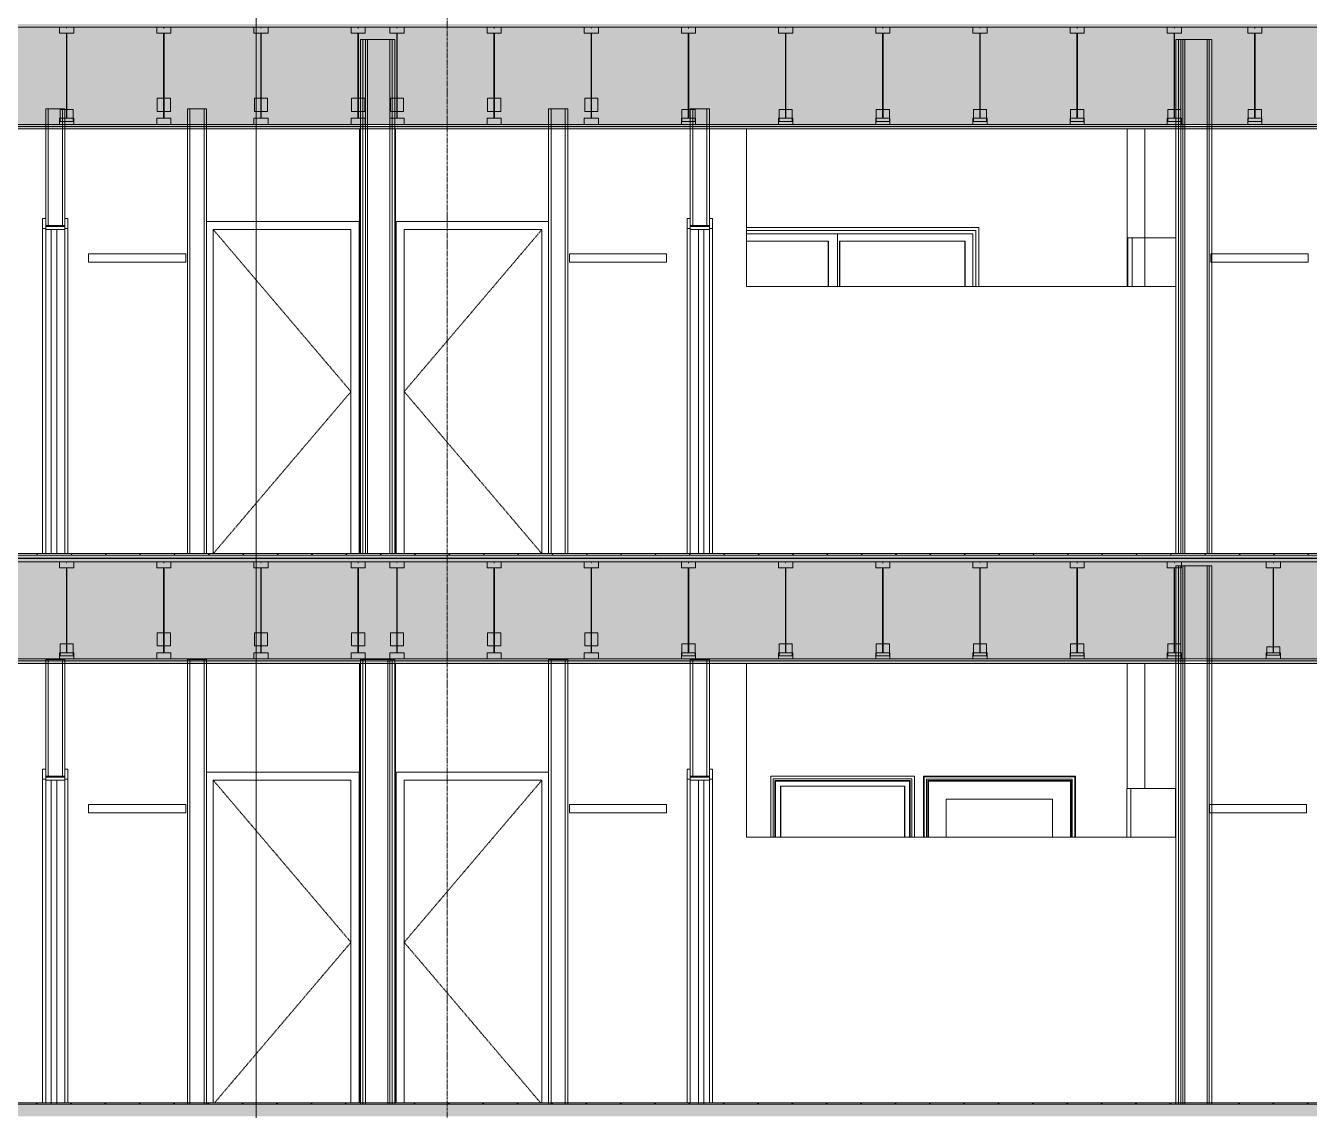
# Model space of a CAD drawing. Header units: inches. Extents: x 9661 to 16490, y -393 to 647.
# Drawn here: x 14010.3 to 14327.3, y -1.5 to 266.4 of the extents above; entities that cross this region are included whole.
import ezdxf

# ---------------------------------------------------------------- set-up
doc = ezdxf.new("R2010")
doc.units = ezdxf.units.IN
doc.header["$MEASUREMENT"] = 0
doc.linetypes.add('Dash 1_16_', pattern=[0.125, 0.0625, -0.0625])
doc.linetypes.add('Grid Line 1_2_', pattern=[0.875, 0.5, -0.125, 0.125, -0.125])
for name, color, linetype, lineweight in [('0-3', 55, 'Continuous', 9), ('0-4', 90, 'Continuous', 5), ('0-5', 213, 'Continuous', 70), ('A-CLNG-2', 251, 'Continuous', 5), ('A-CLNG-3', 13, 'Continuous', 9), ('A-CLNG-PATT-1', 45, 'Continuous', 9), ('A-DOOR-1', 253, 'Continuous', 9), ('A-DOOR-2', 253, 'Dash 1_16_', 9), ('A-DOOR-5', 55, 'Continuous', 9), ('A-DOOR-7', 133, 'Continuous', 20), ('A-DOOR-FRAM-1', 253, 'Continuous', 9), ('A-DOOR-FRAM-5', 55, 'Continuous', 9), ('A-DOOR-FRAM-6', 133, 'Continuous', 20), ('A-FLOR-2', 8, 'Continuous', 5), ('A-FLOR-5', 251, 'Continuous', 5), ('A-FLOR-9', 192, 'Continuous', 9), ('A-FLOR-LEVL-1', 51, 'Grid Line 1_2_', 9), ('A-FLOR-MCUT-2', 51, 'Continuous', 9), ('A-FLOR-PATT-1', 45, 'Continuous', 9), ('A-GLAZ-1', 55, 'Continuous', 9), ('A-WALL-1', 9, 'Continuous', 9), ('A-WALL-2', 253, 'Continuous', 9), ('A-WALL-3', 53, 'Continuous', 13), ('A-WALL-4', 250, 'Continuous', 13), ('A-WALL-5', 55, 'Continuous', 9), ('G-ANNO-SYMB', 111, 'Continuous', 9), ('I-WALL-3', 7, 'Continuous', 9), ('Q-CASE-1', 9, 'Continuous', 9), ('Q-CASE-2', 253, 'Continuous', 9), ('S-BEAM-2', 7, 'Continuous', 9), ('S-BEAM-3', 55, 'Continuous', 9), ('S-GRID-1', 1, 'Grid Line 1_2_', 9)]:
    doc.layers.add(name, color=color, linetype=linetype, lineweight=lineweight)
pattern_1 = [(161.57, (14217.6378, 59.504), (-3.8399538, -1.54e-05), [0, -27.322, 3.034, 0]), (18.43, (14216.6778, 59.504), (-3.8399538, 1.54e-05), [0, -27.322, 3.034, 0]), (108.43, (14217.6378, 59.504), (1.919622, -9.6005246), [9.106, -21.25]), (71.57, (14216.6778, 59.504), (1.919622, 9.6005246), [9.106, -21.25])]
pattern_2 = [(135, (14217.158, 59.024), (-4.24264, -4.24264), [])]
pattern_3 = [(0, (14217.1578, 59.024), (15.36, 3.84), [1.267, -10.253, 1.267, -10.253, -61.44]), (0, (14217.1578, 59.024), (15.36, 3.84), [-23.04, 1.267, -21.773, 1.267, -10.253, -26.88]), (0, (14217.1578, 59.024), (15.36, 3.84), [-57.6, 1.267, -6.413, 1.267, -17.933]), (120, (14222.9178, 60.944), (-11.005538, 11.38215), [1.267, -10.253, 1.267, -10.253, -61.44]), (120, (14222.9178, 60.944), (-11.005538, 11.38215), [-23.04, 1.267, -21.773, 1.267, -10.253, -26.88]), (120, (14222.9178, 60.944), (-11.005538, 11.38215), [-57.6, 1.267, -6.413, 1.267, -17.933]), (240, (14224.8378, 68.624), (-4.354462, -15.22215), [1.267, -10.253, 1.267, -10.253, -61.44]), (240, (14224.8378, 68.624), (-4.354462, -15.22215), [-23.04, 1.267, -21.773, 1.267, -10.253, -26.88]), (240, (14224.8378, 68.624), (-4.354462, -15.22215), [-57.6, 1.267, -6.413, 1.267, -17.933])]
pattern_4 = [(0, (14217.158, 59.024), (0, 4.798), []), (315, (14217.1578, 59.024), (4.798427, 0), [6.786, -6.786]), (45, (14217.1578, 59.024), (4.798427, 0), [6.786, -6.786])]
pattern_5 = [(0, (14217.158, 59.024), (30.72, 7.68), [1.267, -21.773, 1.267, -21.773, -122.88]), (0, (14217.158, 59.024), (30.72, 7.68), [-46.08, 1.267, -44.813, 1.267, -21.773, -53.76]), (0, (14217.158, 59.024), (30.72, 7.68), [-115.2, 1.267, -14.093, 1.267, -37.133]), (120, (14228.678, 62.864), (-22.011075, 22.7643), [1.267, -21.773, 1.267, -21.773, -122.88]), (120, (14228.678, 62.864), (-22.011075, 22.7643), [-46.08, 1.267, -44.813, 1.267, -21.773, -53.76]), (120, (14228.678, 62.864), (-22.011075, 22.7643), [-115.2, 1.267, -14.093, 1.267, -37.133]), (240, (14232.518, 78.224), (-8.708925, -30.4443), [1.267, -21.773, 1.267, -21.773, -122.88]), (240, (14232.518, 78.224), (-8.708925, -30.4443), [-46.08, 1.267, -44.813, 1.267, -21.773, -53.76]), (240, (14232.518, 78.224), (-8.708925, -30.4443), [-115.2, 1.267, -14.093, 1.267, -37.133])]

# ---------------------------------------------------------------- blocks, each defined once
blk = doc.blocks.new('OD_CW_Upper Cabinet - OD_CW_Upper Cabinet-3856834-BUILDING SECTION - NORTH_SOUTH - LOOKING WEST')
at = {"layer": 'Q-CASE-1'}
for p, q in [((3322.2, 66), (3322.2, 78)), ((3323.2, 78), (3322.2, 78)), ((3323.2, 78), (3323.2, 66)), ((3323.2, 66), (3323.2, 78)), ((3334.2, 78), (3323.2, 78)), ((3334.2, 78), (3334.2, 66))]:
    blk.add_line(p, q, dxfattribs=at)
blk = doc.blocks.new('SLIDING - FLUSH - SLIDING - FLUSH - 5-0 x 6-8-3934327-BUILDING SECTION - NORTH_SOUTH - LOOKING WEST')
at = {"layer": 'A-DOOR-1'}
for p, q in [((3054.4, 82.75), (3054.4, 80.25)), ((3055.15, 82.75), (3054.4, 82.75)), ((3055.15, 80.25), (3055.15, 82.75)), ((3059.9, 82.75), (3059.9, 80.25)), ((3060.65, 82.75), (3059.9, 82.75)), ((3060.65, 80.25), (3060.65, 82.75)), ((3054.4, 80.25), (3055.15, 80.25)), ((3054.4, 80.25), (3054.4, 0.37)), ((3059.9, 80.25), (3060.65, 80.25)), ((3060.65, 80.25), (3060.65, 0.37))]:
    blk.add_line(p, q, dxfattribs=at)
at = {"layer": 'A-DOOR-7'}
for p, q in [((3057.9, 80), (3056.52, 80)), ((3056.52, 80), (3056.52, 0)), ((3057.9, 0), (3057.9, 80)), ((3056.52, 0), (3057.9, 0))]:
    blk.add_line(p, q, dxfattribs=at)
at = {"layer": 'A-DOOR-FRAM-1'}
for p, q in [((3055.15, 80), (3055.15, 0.37)), ((3059.9, 80), (3059.9, 0.37))]:
    blk.add_line(p, q, dxfattribs=at)
at = {"layer": 'A-DOOR-FRAM-6'}
for p, q in [((3059.9, 81), (3055.15, 81)), ((3055.15, 81), (3055.15, 80)), ((3059.9, 80.75), (3055.15, 80.75)), ((3055.15, 80), (3059.9, 80)), ((3059.9, 80), (3059.9, 81))]:
    blk.add_line(p, q, dxfattribs=at)
blk = doc.blocks.new('OD_CW_Closet - OD_CW_Closet-3786619-BUILDING SECTION - NORTH_SOUTH - LOOKING WEST')
at = {"layer": 'Q-CASE-2'}
for p, q in [((3065.74, 74), (3065.74, 72)), ((3089.74, 74), (3065.74, 74)), ((3089.74, 72), (3089.74, 74)), ((3065.74, 72), (3089.74, 72))]:
    blk.add_line(p, q, dxfattribs=at)
blk = doc.blocks.new('SLIDING - FLUSH - SLIDING - FLUSH - 5-0 x 6-8-3203586-BUILDING SECTION - NORTH_SOUTH - LOOKING WEST')
at = {"layer": 'A-DOOR-1'}
for p, q in [((2811.15, 82.75), (2810.4, 82.75)), ((2810.4, 82.75), (2810.4, 80.25)), ((2811.15, 80.25), (2811.15, 82.75)), ((2816.65, 82.75), (2815.9, 82.75)), ((2815.9, 82.75), (2815.9, 80.25)), ((2816.65, 80.25), (2816.65, 82.75)), ((2810.4, 80.25), (2811.15, 80.25)), ((2810.4, 0.37), (2810.4, 80.25)), ((2815.9, 80.25), (2816.65, 80.25)), ((2816.65, 0.37), (2816.65, 80.25))]:
    blk.add_line(p, q, dxfattribs=at)
at = {"layer": 'A-DOOR-7'}
for p, q in [((2813.15, 80), (2813.15, 0)), ((2814.52, 80), (2813.15, 80)), ((2814.52, 0), (2814.52, 80)), ((2813.15, 0), (2814.52, 0))]:
    blk.add_line(p, q, dxfattribs=at)
at = {"layer": 'A-DOOR-FRAM-1'}
for p, q in [((2811.15, 0.37), (2811.15, 80)), ((2815.9, 0.37), (2815.9, 80))]:
    blk.add_line(p, q, dxfattribs=at)
at = {"layer": 'A-DOOR-FRAM-6'}
for p, q in [((2811.15, 81), (2811.15, 80)), ((2815.9, 81), (2811.15, 81)), ((2811.15, 80.75), (2815.9, 80.75)), ((2811.15, 80), (2815.9, 80)), ((2815.9, 80), (2815.9, 81))]:
    blk.add_line(p, q, dxfattribs=at)
blk = doc.blocks.new('OD_CW_Closet - OD_CW_Closet-3786599-BUILDING SECTION - NORTH_SOUTH - LOOKING WEST')
at = {"layer": 'Q-CASE-2'}
for p, q in [((2805.31, 74), (2781.31, 74)), ((2781.31, 74), (2781.31, 72)), ((2805.31, 72), (2805.31, 74)), ((2781.31, 72), (2805.31, 72))]:
    blk.add_line(p, q, dxfattribs=at)
blk = doc.blocks.new('SWING - SINGLE - FLUSH - SWING - 34_ x 80_ - WITH ACOUSTICAL SEAL-V136-BUILDING SECTION - NORTH_SOUTH - LOOKING WEST')
at = {"layer": 'A-DOOR-2'}
for p in [(3177.69, 80), (3177.37, 0.37)]:
    blk.add_line(p, (3143.69, 40), dxfattribs=at)
at = {"layer": 'A-DOOR-FRAM-1'}
for p, q in [((3179.35, 82), (3141.69, 82)), ((3141.69, 82), (3141.69, 0.37)), ((3143.69, 0.37), (3143.69, 80)), ((3143.69, 80), (3177.69, 80)), ((3177.69, 80), (3177.69, 0.37))]:
    blk.add_line(p, q, dxfattribs=at)
blk = doc.blocks.new('SWING - SINGLE - FLUSH - SWING - 34_ x 80_ - WITH ACOUSTICAL SEAL-3983856-BUILDING SECTION - NORTH_SOUTH - LOOKING WEST')
at = {"layer": 'A-DOOR-2'}
for p in [(3096.56, 80), (3096.88, 0.37)]:
    blk.add_line(p, (3130.56, 40), dxfattribs=at)
at = {"layer": 'A-DOOR-FRAM-1'}
for p, q in [((3132.56, 82), (3094.9, 82)), ((3096.56, 0.37), (3096.56, 80)), ((3096.56, 80), (3130.56, 80)), ((3130.56, 80), (3130.56, 0.37)), ((3132.56, 0.37), (3132.56, 82))]:
    blk.add_line(p, q, dxfattribs=at)
blk = doc.blocks.new('SLIDING - FLUSH - SLIDING - FLUSH - 5-0 x 6-8-V137-BUILDING SECTION - NORTH_SOUTH - LOOKING WEST')
at = {"layer": 'A-DOOR-1'}
for p, q in [((3054.4, 218.75), (3054.4, 216.25)), ((3055.15, 218.75), (3054.4, 218.75)), ((3054.4, 216.25), (3055.15, 216.25)), ((3054.4, 216.25), (3054.4, 136)), ((3055.15, 216.25), (3055.15, 218.75)), ((3059.9, 218.75), (3059.9, 216.25)), ((3060.65, 218.75), (3059.9, 218.75)), ((3059.9, 216.25), (3060.65, 216.25)), ((3060.65, 216.25), (3060.65, 218.75)), ((3060.65, 216.25), (3060.65, 136))]:
    blk.add_line(p, q, dxfattribs=at)
at = {"layer": 'A-DOOR-7'}
for p, q in [((3057.9, 216), (3056.52, 216)), ((3056.52, 216), (3056.52, 136)), ((3057.9, 136), (3057.9, 216)), ((3056.52, 136), (3057.9, 136))]:
    blk.add_line(p, q, dxfattribs=at)
at = {"layer": 'A-DOOR-FRAM-1'}
for p, q in [((3055.15, 216), (3055.15, 136)), ((3059.9, 216), (3059.9, 136))]:
    blk.add_line(p, q, dxfattribs=at)
at = {"layer": 'A-DOOR-FRAM-6'}
for p, q in [((3059.9, 217), (3055.15, 217)), ((3055.15, 217), (3055.15, 216)), ((3059.9, 216.75), (3055.15, 216.75)), ((3055.15, 216), (3059.9, 216)), ((3059.9, 216), (3059.9, 217))]:
    blk.add_line(p, q, dxfattribs=at)
blk = doc.blocks.new('SLIDING - FLUSH - SLIDING - FLUSH - 5-0 x 6-8-V138-BUILDING SECTION - NORTH_SOUTH - LOOKING WEST')
at = {"layer": 'A-DOOR-1'}
for p, q in [((3214.35, 218.75), (3213.6, 218.75)), ((3213.6, 218.75), (3213.6, 216.25)), ((3213.6, 216.25), (3214.35, 216.25)), ((3213.6, 136), (3213.6, 216.25)), ((3214.35, 216.25), (3214.35, 218.75)), ((3219.85, 218.75), (3219.1, 218.75)), ((3219.1, 218.75), (3219.1, 216.25)), ((3219.1, 216.25), (3219.85, 216.25)), ((3219.85, 216.25), (3219.85, 218.75)), ((3219.85, 136), (3219.85, 216.25))]:
    blk.add_line(p, q, dxfattribs=at)
at = {"layer": 'A-DOOR-7'}
for p, q in [((3216.35, 216), (3216.35, 136)), ((3217.72, 216), (3216.35, 216)), ((3217.72, 136), (3217.72, 216)), ((3216.35, 136), (3217.72, 136))]:
    blk.add_line(p, q, dxfattribs=at)
at = {"layer": 'A-DOOR-FRAM-1'}
for p, q in [((3214.35, 136), (3214.35, 216)), ((3219.1, 136), (3219.1, 216))]:
    blk.add_line(p, q, dxfattribs=at)
at = {"layer": 'A-DOOR-FRAM-6'}
for p, q in [((3214.35, 217), (3214.35, 216)), ((3219.1, 217), (3214.35, 217)), ((3214.35, 216.75), (3219.1, 216.75)), ((3214.35, 216), (3219.1, 216)), ((3219.1, 216), (3219.1, 217))]:
    blk.add_line(p, q, dxfattribs=at)
blk = doc.blocks.new('SWING - SINGLE - FLUSH - SWING - 34_ x 80_ - WITH ACOUSTICAL SEAL-V139-BUILDING SECTION - NORTH_SOUTH - LOOKING WEST')
at = {"layer": 'A-DOOR-2'}
for p in [(3096.56, 216), (3096.56, 136)]:
    blk.add_line(p, (3130.56, 176), dxfattribs=at)
at = {"layer": 'A-DOOR-FRAM-1'}
for p, q in [((3132.56, 218), (3094.9, 218)), ((3096.56, 136), (3096.56, 216)), ((3096.56, 216), (3130.56, 216)), ((3130.56, 216), (3130.56, 136)), ((3132.56, 136), (3132.56, 218))]:
    blk.add_line(p, q, dxfattribs=at)
blk = doc.blocks.new('SWING - SINGLE - FLUSH - SWING - 34_ x 80_ - WITH ACOUSTICAL SEAL-V140-BUILDING SECTION - NORTH_SOUTH - LOOKING WEST')
at = {"layer": 'A-DOOR-2'}
for p in [(3177.69, 216), (3177.69, 136)]:
    blk.add_line(p, (3143.69, 176), dxfattribs=at)
at = {"layer": 'A-DOOR-FRAM-1'}
for p, q in [((3179.35, 218), (3141.69, 218)), ((3141.69, 218), (3141.69, 136)), ((3143.69, 136), (3143.69, 216)), ((3143.69, 216), (3177.69, 216)), ((3177.69, 216), (3177.69, 136))]:
    blk.add_line(p, q, dxfattribs=at)
blk = doc.blocks.new('OD_CW_Upper Cabinet - OD_CW_Upper Cabinet-3856838-BUILDING SECTION - NORTH_SOUTH - LOOKING WEST')
at = {"layer": 'Q-CASE-1'}
for p, q in [((3322.47, 202), (3322.47, 214)), ((3323.47, 214), (3322.47, 214)), ((3323.47, 214), (3323.47, 202)), ((3323.47, 202), (3323.47, 214)), ((3334.29, 214), (3323.47, 214))]:
    blk.add_line(p, q, dxfattribs=at)
blk = doc.blocks.new('OD_CW_Closet - OD_CW_Closet-3802031-BUILDING SECTION - NORTH_SOUTH - LOOKING WEST')
at = {"layer": 'Q-CASE-2'}
for p, q in [((3366.57, 74), (3342.57, 74)), ((3342.57, 74), (3342.57, 72)), ((3366.57, 72), (3366.57, 74)), ((3342.57, 72), (3366.57, 72))]:
    blk.add_line(p, q, dxfattribs=at)
blk = doc.blocks.new('CTR - 1st Phase - Unit Layouts_rvt-2-BUILDING SECTION - NORTH_SOUTH - LOOKING WEST')
at = {"layer": 'A-WALL-1'}
for p, q in [((3132.69, 136), (3132.69, 240.87)), ((3141.56, 240.87), (3141.56, 136)), ((3228.22, 240.87), (3228.22, 202)), ((3322.29, 202), (3322.29, 240.87)), ((3326.66, 240.87), (3326.66, 202)), ((3334.29, 202), (3228.22, 202)), ((3132.69, 0.37), (3132.69, 108.87)), ((3141.56, 108.87), (3141.56, 0.37)), ((3228.22, 108.87), (3228.22, 66)), ((3322.29, 78), (3322.29, 108.87)), ((3326.66, 108.87), (3326.66, 78)), ((3334.29, 66), (3228.22, 66))]:
    blk.add_line(p, q, dxfattribs=at)
at = {"layer": 'A-WALL-2'}
for p, q in [((3059.9, 245.87), (3055.15, 245.87)), ((3055.15, 245.87), (3055.15, 217)), ((3059.9, 217), (3059.9, 245.87)), ((3090.15, 245.87), (3090.15, 136)), ((3094.9, 245.87), (3090.15, 245.87)), ((3094.9, 136), (3094.9, 245.87)), ((3179.35, 245.87), (3179.35, 136)), ((3184.1, 245.87), (3179.35, 245.87)), ((3184.1, 136), (3184.1, 245.87)), ((3219.1, 245.87), (3214.35, 245.87)), ((3214.35, 245.87), (3214.35, 217)), ((3219.1, 217), (3219.1, 245.87)), ((3055.15, 217), (3059.9, 217)), ((3214.35, 217), (3219.1, 217)), ((3090.15, 136), (3094.9, 136)), ((3179.35, 136), (3184.1, 136)), ((3059.9, 109.87), (3055.15, 109.87)), ((3055.15, 109.87), (3055.15, 81)), ((3059.9, 81), (3059.9, 109.87)), ((3090.15, 109.87), (3090.15, 0)), ((3094.9, 109.87), (3090.15, 109.87)), ((3094.9, 0), (3094.9, 109.87)), ((3179.35, 109.87), (3179.35, 0)), ((3184.1, 109.87), (3179.35, 109.87)), ((3184.1, 0), (3184.1, 109.87)), ((3219.1, 109.87), (3214.35, 109.87)), ((3214.35, 109.87), (3214.35, 81)), ((3219.1, 81), (3219.1, 109.87)), ((3055.15, 81), (3059.9, 81)), ((3214.35, 81), (3219.1, 81)), ((3090.15, 0), (3094.9, 0)), ((3179.35, 0), (3184.1, 0))]:
    blk.add_line(p, q, dxfattribs=at)
at = {"layer": 'A-WALL-3'}
for p, q in [((3055.77, 245.87), (3055.77, 217)), ((3059.27, 245.87), (3059.27, 217)), ((3090.77, 136), (3090.77, 245.87)), ((3094.27, 136), (3094.27, 245.87)), ((3179.97, 245.87), (3179.97, 136)), ((3183.47, 245.87), (3183.47, 136)), ((3214.97, 217), (3214.97, 245.87)), ((3218.47, 217), (3218.47, 245.87)), ((3055.77, 109.87), (3055.77, 81)), ((3059.27, 109.87), (3059.27, 81)), ((3090.77, 0), (3090.77, 109.87)), ((3094.27, 0), (3094.27, 109.87)), ((3179.97, 109.87), (3179.97, 0)), ((3183.47, 109.87), (3183.47, 0)), ((3214.97, 81), (3214.97, 109.87)), ((3218.47, 81), (3218.47, 109.87))]:
    blk.add_line(p, q, dxfattribs=at)
at = {"layer": '0-5'}
for name, p in [('SLIDING - FLUSH - SLIDING - FLUSH - 5-0 x 6-8-V137-BUILDING SECTION - NORTH_SOUTH - LOOKING WEST', (0, 0)), ('SWING - SINGLE - FLUSH - SWING - 34_ x 80_ - WITH ACOUSTICAL SEAL-V139-BUILDING SECTION - NORTH_SOUTH - LOOKING WEST', (0, 0)), ('SWING - SINGLE - FLUSH - SWING - 34_ x 80_ - WITH ACOUSTICAL SEAL-V140-BUILDING SECTION - NORTH_SOUTH - LOOKING WEST', (0, 0)), ('SLIDING - FLUSH - SLIDING - FLUSH - 5-0 x 6-8-V138-BUILDING SECTION - NORTH_SOUTH - LOOKING WEST', (0, 0)), ('OD_CW_Upper Cabinet - OD_CW_Upper Cabinet-3856838-BUILDING SECTION - NORTH_SOUTH - LOOKING WEST', (0, 0)), ('OD_CW_Closet - OD_CW_Closet-3786619-BUILDING SECTION - NORTH_SOUTH - LOOKING WEST', (0, 136)), ('OD_CW_Closet - OD_CW_Closet-3786599-BUILDING SECTION - NORTH_SOUTH - LOOKING WEST', (403.2, 136)), ('OD_CW_Closet - OD_CW_Closet-3802031-BUILDING SECTION - NORTH_SOUTH - LOOKING WEST', (0.4, 136)), ('SLIDING - FLUSH - SLIDING - FLUSH - 5-0 x 6-8-3934327-BUILDING SECTION - NORTH_SOUTH - LOOKING WEST', (0, 0)), ('SLIDING - FLUSH - SLIDING - FLUSH - 5-0 x 6-8-3203586-BUILDING SECTION - NORTH_SOUTH - LOOKING WEST', (403.2, 0)), ('SWING - SINGLE - FLUSH - SWING - 34_ x 80_ - WITH ACOUSTICAL SEAL-3983856-BUILDING SECTION - NORTH_SOUTH - LOOKING WEST', (0, 0)), ('SWING - SINGLE - FLUSH - SWING - 34_ x 80_ - WITH ACOUSTICAL SEAL-V136-BUILDING SECTION - NORTH_SOUTH - LOOKING WEST', (0, 0)), ('OD_CW_Upper Cabinet - OD_CW_Upper Cabinet-3856834-BUILDING SECTION - NORTH_SOUTH - LOOKING WEST', (0, 0)), ('OD_CW_Closet - OD_CW_Closet-3786619-BUILDING SECTION - NORTH_SOUTH - LOOKING WEST', (0, 0)), ('OD_CW_Closet - OD_CW_Closet-3786599-BUILDING SECTION - NORTH_SOUTH - LOOKING WEST', (403.2, 0)), ('OD_CW_Closet - OD_CW_Closet-3802031-BUILDING SECTION - NORTH_SOUTH - LOOKING WEST', (0, 0))]:
    blk.add_blockref(name, p, dxfattribs=at)
blk = doc.blocks.new('CTR - 1st Phase - Common Walls_rvt-2-BUILDING SECTION - NORTH_SOUTH - LOOKING WEST')
at = {"layer": 'A-WALL-4'}
for p, q in [((3133.5, 136), (3133.5, 263)), ((3134.12, 136), (3134.12, 263)), ((3134.62, 136), (3134.62, 263)), ((3140.12, 136), (3140.12, 263)), ((3140.75, 136), (3140.75, 263)), ((3334.91, 136), (3334.91, 263)), ((3335.54, 136), (3335.54, 263)), ((3336.04, 136), (3336.04, 263)), ((3336.54, 136), (3336.54, 263)), ((3342.04, 136), (3342.04, 263)), ((3342.54, 136), (3342.54, 263)), ((3334.91, 0), (3334.91, 133)), ((3335.54, 0), (3335.54, 133)), ((3336.04, 0), (3336.04, 133)), ((3336.54, 0), (3336.54, 133)), ((3342.04, 0), (3342.04, 133)), ((3342.54, 0), (3342.54, 133)), ((3133.5, 109.87), (3133.5, 0)), ((3134.12, 109.87), (3134.12, 0)), ((3139.62, 109.87), (3139.62, 0)), ((3140.12, 109.87), (3140.12, 0)), ((3140.75, 109.87), (3140.75, 0))]:
    blk.add_line(p, q, dxfattribs=at)
at = {"layer": 'I-WALL-3'}
for p, q in [((3132.87, 263), (3132.87, 136)), ((3141.37, 263), (3132.87, 263)), ((3141.37, 136), (3141.37, 263)), ((3334.29, 263), (3334.29, 136)), ((3343.16, 263), (3334.29, 263)), ((3343.16, 136), (3343.16, 263)), ((3132.87, 136), (3141.37, 136)), ((3334.29, 136), (3343.16, 136)), ((3343.16, 133), (3334.29, 133)), ((3334.29, 133), (3334.29, 0)), ((3343.16, 0), (3343.16, 133)), ((3141.37, 109.87), (3132.87, 109.87)), ((3132.87, 109.87), (3132.87, 0)), ((3141.37, 0), (3141.37, 109.87)), ((3132.87, 0), (3141.37, 0)), ((3334.29, 0), (3343.16, 0))]:
    blk.add_line(p, q, dxfattribs=at)
blk = doc.blocks.new('TRUSS - 24_-2435216-BUILDING SECTION - NORTH_SOUTH - LOOKING WEST')
at = {"layer": 'S-BEAM-2'}
for p, q in [((3143.67, 134), (3140.17, 134)), ((3140.17, 134), (3140.17, 132.5)), ((3143.67, 132.5), (3143.67, 134)), ((3140.17, 132.5), (3143.67, 132.5)), ((3143.55, 116.46), (3140.3, 116.46)), ((3140.3, 116.46), (3140.3, 113.21)), ((3143.55, 113.21), (3143.55, 116.46)), ((3143.67, 111.5), (3140.17, 111.5)), ((3140.17, 111.5), (3140.17, 110)), ((3140.3, 113.21), (3143.55, 113.21)), ((3143.67, 110), (3143.67, 111.5)), ((3140.17, 110), (3143.67, 110))]:
    blk.add_line(p, q, dxfattribs=at)
at = {"layer": 'S-BEAM-3'}
for p, q in [((3141.86, 133.75), (3141.99, 133.75)), ((3141.86, 111.5), (3141.86, 132.5)), ((3141.99, 132.5), (3141.99, 111.5))]:
    blk.add_line(p, q, dxfattribs=at)
blk = doc.blocks.new('TRUSS - 24_-2435176-BUILDING SECTION - NORTH_SOUTH - LOOKING WEST')
at = {"layer": 'S-BEAM-2'}
for p, q in [((3215.67, 134), (3212.17, 134)), ((3212.17, 134), (3212.17, 132.5)), ((3215.67, 132.5), (3215.67, 134)), ((3212.17, 132.5), (3215.67, 132.5)), ((3215.67, 111.5), (3212.17, 111.5)), ((3212.17, 111.5), (3212.17, 110)), ((3215.55, 113.68), (3212.3, 113.68)), ((3212.3, 113.68), (3212.3, 110.72)), ((3215.55, 110.72), (3215.55, 113.68)), ((3215.67, 110), (3215.67, 111.5)), ((3212.17, 110), (3215.67, 110)), ((3212.3, 110.72), (3215.55, 110.72))]:
    blk.add_line(p, q, dxfattribs=at)
at = {"layer": 'S-BEAM-3'}
for p, q in [((3213.86, 133.75), (3213.99, 133.75)), ((3213.86, 111.5), (3213.86, 132.5)), ((3213.99, 132.5), (3213.99, 111.5))]:
    blk.add_line(p, q, dxfattribs=at)
blk = doc.blocks.new('TRUSS - 24_-2436342-BUILDING SECTION - NORTH_SOUTH - LOOKING WEST')
at = {"layer": 'S-BEAM-2'}
for p, q in [((3360.1, 134), (3356.6, 134)), ((3356.6, 134), (3356.6, 132.5)), ((3360.1, 132.5), (3360.1, 134)), ((3356.6, 132.5), (3360.1, 132.5)), ((3360.1, 111.5), (3356.6, 111.5)), ((3356.6, 111.5), (3356.6, 110)), ((3359.97, 112.97), (3356.72, 112.97)), ((3356.72, 112.97), (3356.72, 110.91)), ((3359.97, 110.91), (3359.97, 112.97)), ((3360.1, 110), (3360.1, 111.5)), ((3356.6, 110), (3360.1, 110)), ((3356.72, 110.91), (3359.97, 110.91))]:
    blk.add_line(p, q, dxfattribs=at)
at = {"layer": 'S-BEAM-3'}
for p, q in [((3358.29, 133.75), (3358.41, 133.75)), ((3358.29, 111.5), (3358.29, 132.5)), ((3358.41, 132.5), (3358.41, 111.5))]:
    blk.add_line(p, q, dxfattribs=at)
blk = doc.blocks.new('CTR - 1st Phase - Structure_rvt-2-BUILDING SECTION - NORTH_SOUTH - LOOKING WEST')
at = {"layer": '0-3'}
for name, p in [('TRUSS - 24_-2435176-BUILDING SECTION - NORTH_SOUTH - LOOKING WEST', (-153.6, 132)), ('TRUSS - 24_-2435216-BUILDING SECTION - NORTH_SOUTH - LOOKING WEST', (-57.6, 132)), ('TRUSS - 24_-2435216-BUILDING SECTION - NORTH_SOUTH - LOOKING WEST', (-33.6, 132)), ('TRUSS - 24_-2435216-BUILDING SECTION - NORTH_SOUTH - LOOKING WEST', (-9.6, 132)), ('TRUSS - 24_-2435216-BUILDING SECTION - NORTH_SOUTH - LOOKING WEST', (0, 132)), ('TRUSS - 24_-2435216-BUILDING SECTION - NORTH_SOUTH - LOOKING WEST', (24, 132)), ('TRUSS - 24_-2435216-BUILDING SECTION - NORTH_SOUTH - LOOKING WEST', (48, 132)), ('TRUSS - 24_-2435176-BUILDING SECTION - NORTH_SOUTH - LOOKING WEST', (0, 132)), ('TRUSS - 24_-2435176-BUILDING SECTION - NORTH_SOUTH - LOOKING WEST', (24, 132)), ('TRUSS - 24_-2435176-BUILDING SECTION - NORTH_SOUTH - LOOKING WEST', (48, 132)), ('TRUSS - 24_-2435176-BUILDING SECTION - NORTH_SOUTH - LOOKING WEST', (72, 132)), ('TRUSS - 24_-2435176-BUILDING SECTION - NORTH_SOUTH - LOOKING WEST', (96, 132)), ('TRUSS - 24_-2435176-BUILDING SECTION - NORTH_SOUTH - LOOKING WEST', (120, 132)), ('TRUSS - 24_-2435176-BUILDING SECTION - NORTH_SOUTH - LOOKING WEST', (139.89, 132)), ('TRUSS - 24_-2435176-BUILDING SECTION - NORTH_SOUTH - LOOKING WEST', (-153.6, 0)), ('TRUSS - 24_-2435216-BUILDING SECTION - NORTH_SOUTH - LOOKING WEST', (-57.6, 0)), ('TRUSS - 24_-2435216-BUILDING SECTION - NORTH_SOUTH - LOOKING WEST', (-33.6, 0)), ('TRUSS - 24_-2435216-BUILDING SECTION - NORTH_SOUTH - LOOKING WEST', (-9.6, 0)), ('TRUSS - 24_-2435216-BUILDING SECTION - NORTH_SOUTH - LOOKING WEST', (0, 0)), ('TRUSS - 24_-2435216-BUILDING SECTION - NORTH_SOUTH - LOOKING WEST', (24, 0)), ('TRUSS - 24_-2435216-BUILDING SECTION - NORTH_SOUTH - LOOKING WEST', (48, 0)), ('TRUSS - 24_-2435176-BUILDING SECTION - NORTH_SOUTH - LOOKING WEST', (0, 0)), ('TRUSS - 24_-2435176-BUILDING SECTION - NORTH_SOUTH - LOOKING WEST', (24, 0)), ('TRUSS - 24_-2435176-BUILDING SECTION - NORTH_SOUTH - LOOKING WEST', (48, 0)), ('TRUSS - 24_-2435176-BUILDING SECTION - NORTH_SOUTH - LOOKING WEST', (72, 0)), ('TRUSS - 24_-2435176-BUILDING SECTION - NORTH_SOUTH - LOOKING WEST', (96, 0)), ('TRUSS - 24_-2435176-BUILDING SECTION - NORTH_SOUTH - LOOKING WEST', (120, 0)), ('TRUSS - 24_-2436342-BUILDING SECTION - NORTH_SOUTH - LOOKING WEST', (0, 0))]:
    blk.add_blockref(name, p, dxfattribs=at)
blk = doc.blocks.new('Bayer Built Door - VISTAGRANDE FLUSH - 37-1_2__ x 81-3_4__ - 1ST FLOOR-3294966-BUILDING SECTION - NORTH_SOUTH - LOOKING WEST')
at = {"layer": 'A-DOOR-FRAM-5'}
for p, q in [((3272.1, 80.87), (3272.1, 66)), ((3309.35, 80.87), (3272.1, 80.87)), ((3272.72, 66), (3272.72, 80.25)), ((3272.72, 80.25), (3308.72, 80.25)), ((3273, 79.97), (3308.44, 79.97)), ((3273, 66), (3273, 79.97)), ((3273, 79.97), (3308.44, 79.97)), ((3273, 66), (3273, 79.97)), ((3308.29, 79.81), (3273.16, 79.81)), ((3273.16, 79.81), (3273.16, 66)), ((3308.29, 66), (3308.29, 79.81)), ((3308.44, 66), (3308.44, 79.97)), ((3308.44, 66), (3308.44, 79.97)), ((3308.72, 80.25), (3308.72, 66)), ((3309.35, 66), (3309.35, 80.87)), ((3277.6, 66), (3277.6, 75.37)), ((3277.6, 75.37), (3303.85, 75.37)), ((3303.85, 75.37), (3303.85, 66))]:
    blk.add_line(p, q, dxfattribs=at)
blk = doc.blocks.new('Door-Sliding-Marvin-2_Panel_Patio_Door-Essential - MARVIN ESSENTIAL SLIDING - 6_-0_X6_-10_ - 2ND FLOOR-3344876-BUILDING SECTION - NORTH_SOUTH - LOOKING WEST')
at = {"layer": 'A-DOOR-5'}
for p, q in [((3248.52, 213.19), (3228.22, 213.19)), ((3228.22, 213.12), (3248.45, 213.12)), ((3248.45, 213.12), (3248.52, 213.19)), ((3248.45, 213.12), (3248.45, 202)), ((3248.52, 213.19), (3248.52, 202)), ((3250.74, 202), (3250.74, 215)), ((3251.2, 213.19), (3251.27, 213.12)), ((3251.2, 213.19), (3251.2, 202)), ((3282.27, 213.19), (3251.2, 213.19)), ((3282.2, 213.12), (3251.27, 213.12)), ((3251.27, 213.12), (3251.27, 202)), ((3282.27, 213.19), (3282.2, 213.12)), ((3282.2, 202), (3282.2, 213.12)), ((3282.27, 202), (3282.27, 213.19))]:
    blk.add_line(p, q, dxfattribs=at)
at = {"layer": 'A-DOOR-FRAM-5'}
for p, q in [((3285.61, 216.5), (3228.22, 216.5)), ((3228.22, 215.81), (3284.92, 215.81)), ((3284.92, 215.81), (3284.92, 202)), ((3285.61, 202), (3285.61, 216.5)), ((3228.22, 215), (3284.11, 215)), ((3284.11, 215), (3284.11, 202))]:
    blk.add_line(p, q, dxfattribs=at)
blk = doc.blocks.new('Window-Double_Hung-Marvin-Essential - ESDH3066 - 1st Floor-3357217-BUILDING SECTION - NORTH_SOUTH - LOOKING WEST')
at = {"layer": 'A-GLAZ-1'}
for p, q in [((2866.52, 81), (2831.02, 81)), ((2831.02, 81), (2831.02, 66)), ((2831.65, 66), (2831.65, 80.37)), ((2831.65, 80.37), (2865.9, 80.37)), ((2832.05, 66), (2832.05, 79.97)), ((2832.05, 79.97), (2865.49, 79.97)), ((2832.21, 79.81), (2865.34, 79.81)), ((2832.21, 79.81), (2832.21, 66)), ((2865.34, 79.81), (2865.34, 66)), ((2865.49, 79.97), (2865.49, 66)), ((2865.9, 80.37), (2865.9, 66)), ((2866.52, 66), (2866.52, 81)), ((2833.43, 78.59), (2833.49, 78.53)), ((2833.43, 78.59), (2833.43, 66)), ((2864.12, 78.59), (2833.43, 78.59)), ((2864.05, 78.53), (2833.49, 78.53)), ((2833.49, 78.53), (2833.49, 66)), ((2864.05, 78.53), (2864.12, 78.59)), ((2864.05, 66), (2864.05, 78.53)), ((2864.12, 66), (2864.12, 78.59))]:
    blk.add_line(p, q, dxfattribs=at)

msp = doc.modelspace()

# ---------------------------------------------------------------- hatches: boundary and pattern name
at = {"layer": 'A-CLNG-2'}
h = msp.add_hatch(color=256, dxfattribs=at)
h.paths.add_polyline_path([(14763.897, 109.5), (14783.8771, 109.5), (14783.8755, 110), (14302.088, 110), (14302.088, 109.5), (14747.1385, 109.5)], flags=0)
h.paths.add_polyline_path([(13064.874, 109.5), (13320.9255, 109.5), (13320.9255, 109.875), (13324.4255, 109.875), (13324.4255, 109.5), (13403.9255, 109.5), (13403.9255, 109.875), (13407.4255, 109.875), (13407.4255, 109.5), (13478.4255, 109.5), (13478.4255, 110), (13064.874, 110), (13064.874, 109.875)], flags=0)
h.paths.add_polyline_path([(14294.659, 109.5), (14296.588, 109.5), (14296.588, 110), (13897.763, 110), (13897.763, 109.5), (14094.1755, 109.5), (14094.1755, 109.875), (14099.6755, 109.875), (14099.6755, 109.5), (14294.5255, 109.5)], flags=0)
h.paths.add_polyline_path([(13673.8005, 109.5), (13892.263, 109.5), (13892.263, 110), (13673.8005, 110), (13673.8005, 109.875)], flags=0)
at = {"layer": 'A-CLNG-PATT-1'}
h = msp.add_hatch(dxfattribs=at)
h.set_pattern_fill('FP_41', color=256, style=0, pattern_type=2)
h.set_pattern_definition(pattern_5)
h.paths.add_polyline_path([(13775.1455, 108.875), (13892.263, 108.875), (13892.263, 109.5), (13673.8005, 109.5), (13673.8005, 108.875), (13771.3629, 108.875)], flags=0)
h.paths.add_polyline_path([(13065.5005, 108.875), (13320.9255, 108.875), (13320.9255, 109.5), (13064.874, 109.5), (13064.874, 108.875)], flags=0)
h.paths.add_polyline_path([(14764.0826, 108.875), (14783.8771, 108.875), (14783.8771, 109.5), (14302.088, 109.5), (14302.088, 108.875), (14763.897, 108.875)], flags=0)
h.paths.add_polyline_path([(13324.4255, 108.875), (13403.9255, 108.875), (13403.9255, 109.5), (13324.4255, 109.5), (13324.4255, 109.2673)], flags=0)
h.paths.add_polyline_path([(14296.588, 108.875), (14296.588, 109.5), (13897.763, 109.5), (13897.763, 108.875), (14294.659, 108.875)], flags=0)
h.paths.add_polyline_path([(13407.4255, 108.875), (13478.4255, 108.875), (13478.4255, 109.5), (13407.4255, 109.5), (13407.4255, 109.3927)], flags=0)
at = {"layer": 'A-FLOR-2'}
h = msp.add_hatch(color=256, dxfattribs=at)
h.paths.add_polyline_path([(13036.2255, 134.75), (13478.4255, 134.75), (13478.4255, 134.875), (13325.0505, 134.875), (13036.2255, 134.875)], flags=0)
h.paths.add_polyline_path([(14818.0255, 134.75), (14818.0255, 134.875), (13673.8005, 134.875), (13673.8005, 134.75), (14814.1725, 134.75)], flags=0)
at = {"layer": 'A-FLOR-5'}
h = msp.add_hatch(color=256, dxfattribs=at)
h.paths.add_polyline_path([(13765.9505, 241.5), (13893.388, 241.5), (13893.388, 242), (13601.8005, 242), (13601.8005, 241.5), (13758.387, 241.5)], flags=0)
h.paths.add_polyline_path([(13036.3401, 241.5), (13320.9255, 241.5), (13320.9255, 242), (13036.2255, 242), (13036.2255, 241.5)], flags=0)
h.paths.add_polyline_path([(14797.414, 241.5), (14812.5255, 241.5), (14812.5255, 242), (14302.088, 242), (14302.088, 241.5), (14792.8422, 241.5)], flags=0)
h.paths.add_polyline_path([(14296.588, 241.5), (14296.588, 242), (14100.1755, 242), (14100.1755, 241.5), (14294.659, 241.5)], flags=0)
h.paths.add_polyline_path([(13324.4255, 241.5), (13403.9255, 241.5), (13403.9255, 242), (13324.4255, 242), (13324.4255, 241.8256)], flags=0)
h.paths.add_polyline_path([(14094.6755, 241.5), (14094.6755, 242), (13898.888, 242), (13898.888, 241.5), (14093.557, 241.5)], flags=0)
h.paths.add_polyline_path([(13407.4255, 241.5), (13478.4255, 241.5), (13478.4255, 242), (13407.4255, 242), (13407.4255, 241.9196)], flags=0)
at = {"layer": 'A-FLOR-PATT-1'}
h = msp.add_hatch(dxfattribs=at)
h.set_pattern_fill('FP_40', color=256, style=0, pattern_type=2)
h.set_pattern_definition(pattern_4)
h.paths.add_polyline_path([(13716.4907, 266), (14818.0255, 266), (14818.0255, 266.75), (13601.8005, 266.75), (13601.8005, 266), (13708.732, 266)], flags=0)
h.paths.add_polyline_path([(13036.8505, 266), (13478.4255, 266), (13478.4255, 266.75), (13036.2255, 266.75), (13036.2255, 266)], flags=0)
h = msp.add_hatch(dxfattribs=at)
h.set_pattern_fill('FP_37', color=256, style=0, pattern_type=2)
h.set_pattern_definition(pattern_1)
h.paths.add_polyline_path([(13030.7448, 242), (13478.4255, 242), (13478.4255, 266), (13030.7255, 266), (13030.7255, 242)], flags=0)
h.paths.add_polyline_path([(14818.0255, 242), (14818.0255, 266), (13601.8005, 266), (13601.8005, 242), (14814.1725, 242)], flags=0)
h = msp.add_hatch(dxfattribs=at)
h.set_pattern_fill('FP_41', color=256, style=0, pattern_type=2)
h.set_pattern_definition(pattern_5)
h.paths.add_polyline_path([(13478.4255, 240.875), (13478.4255, 241.5), (13407.4255, 241.5), (13407.4255, 240.875), (13477.6821, 240.875)], flags=0)
h.paths.add_polyline_path([(14742.9489, 240.875), (14811.9005, 240.875), (14811.9005, 241.5), (13601.8005, 241.5), (13601.8005, 240.875), (14738.7592, 240.875)], flags=0)
h.paths.add_polyline_path([(13142.5121, 240.875), (13320.9255, 240.875), (13320.9255, 241.5), (13036.8505, 241.5), (13036.8505, 240.875), (13138.3225, 240.875)], flags=0)
h.paths.add_polyline_path([(13324.4255, 240.875), (13403.9255, 240.875), (13403.9255, 241.5), (13324.4255, 241.5), (13324.4255, 241.282)], flags=0)
h = msp.add_hatch(dxfattribs=at)
h.set_pattern_fill('FP_37', color=256, style=0, pattern_type=2)
h.set_pattern_definition(pattern_1)
h.paths.add_polyline_path([(13473.4925, 110), (13478.4255, 110), (13478.4255, 134), (13030.7255, 134), (13030.7255, 110), (13469.3029, 110)], flags=0)
h.paths.add_polyline_path([(14811.9005, 110), (14818.0255, 110), (14818.0255, 134), (13673.8005, 134), (13673.8005, 110), (14797.414, 110)], flags=0)
h = msp.add_hatch(dxfattribs=at)
h.set_pattern_fill('FP_39', color=256, style=0, pattern_type=2)
h.set_pattern_definition(pattern_3)
h.paths.add_polyline_path([(13036.2255, 134.875), (13478.4255, 134.875), (13478.4096, 135.625), (13036.2255, 135.625)], flags=0)
h.paths.add_polyline_path([(13825.421, 134.875), (14818.0255, 134.875), (14818.0255, 135), (14815.9005, 135.0012), (14815.8693, 135), (14811.9005, 135.0033), (14811.9005, 135.625), (13673.8005, 135.625), (13673.8005, 134.875), (13808.6625, 134.875)], flags=0)
h = msp.add_hatch(dxfattribs=at)
h.set_pattern_fill('FP_40', color=256, style=0, pattern_type=2)
h.set_pattern_definition(pattern_4)
h.paths.add_polyline_path([(14814.1725, 134), (14818.0255, 134), (14818.0255, 134.75), (13673.8005, 134.75), (13673.8005, 134), (14812.4772, 134)], flags=0)
h.paths.add_polyline_path([(13037.7715, 134), (13478.4255, 134), (13478.4255, 134.75), (13036.2255, 134.75), (13036.2255, 134)], flags=0)
h = msp.add_hatch(dxfattribs=at)
h.set_pattern_fill('FP_38', color=256, style=0, pattern_type=2)
h.set_pattern_definition(pattern_2)
h.paths.add_polyline_path([(13252.188, 135.625), (13478.4255, 135.625), (13478.4255, 136), (13036.8505, 135.9592), (13036.8505, 135.625), (13251.4424, 135.625)], flags=0)
h.paths.add_polyline_path([(13674.5945, 135.625), (14811.9005, 135.625), (14811.9005, 136), (13673.8005, 136), (13673.8005, 135.625)], flags=0)
h = msp.add_hatch(dxfattribs=at)
h.set_pattern_fill('FP_38', color=256, style=0, pattern_type=2)
h.set_pattern_definition(pattern_2)
h.paths.add_polyline_path([(13778.3255, 0), (13892.263, 0), (13892.263, 0.375), (13672.0505, 0.375), (13672.0505, 0), (13775.9505, 0)], flags=0)
h.paths.add_polyline_path([(14783.2505, 0), (14783.3755, 0), (14783.3755, 0.375), (14653.3859, 0.375), (14450.371, 0.375), (14450.371, 0), (14782.5199, 0)], flags=0)
h.paths.add_polyline_path([(13071.2885, 0), (13320.9255, 0), (13320.9255, 0.375), (13067.3755, 0.375), (13067.3755, 0)], flags=0)
h.paths.add_polyline_path([(13324.4255, 0), (13403.9255, 0), (13403.9255, 0.375), (13324.4255, 0.375), (13324.4255, 0.2332)], flags=0)
h.paths.add_polyline_path([(13897.763, 0), (14094.1755, 0), (14094.1755, 0.375), (13897.763, 0.375), (13897.763, 0.0762)], flags=0)
h.paths.add_polyline_path([(14431.3755, 0), (14445.4212, 0), (14445.4212, 0.375), (14302.088, 0.375), (14302.088, 0), (14428.727, 0)], flags=0)
h.paths.add_polyline_path([(13408.0505, 0), (13480.6755, 0), (13480.6755, 0.375), (13407.4255, 0.375), (13407.4255, 0)], flags=0)
h.paths.add_polyline_path([(13487.9255, 0), (13593.3005, 0), (13593.3005, 0.375), (13487.9255, 0.375), (13487.9255, 0.0036)], flags=0)
h.paths.add_polyline_path([(14296.588, 0), (14296.588, 0.375), (14099.6755, 0.375), (14099.6755, 0), (14294.659, 0)], flags=0)
h.paths.add_polyline_path([(13603.2335, 0), (13666.5505, 0), (13666.5505, 0.375), (13601.8005, 0.375), (13601.8005, 0), (13602.6005, 0)], flags=0)
h.paths.add_polyline_path([(13600.5505, 0), (13600.5505, 0.375), (13600.0505, 0.375), (13600.0505, 0)], flags=0)
h = msp.add_hatch(dxfattribs=at)
h.set_pattern_fill('FP_39', color=256, style=0, pattern_type=2)
h.set_pattern_definition(pattern_3)
h.paths.add_polyline_path([(13155.081, -3), (13480.6755, -3), (13480.6755, 0), (13067.3755, 0), (13067.3755, -3), (13143.3755, -3)], flags=0)
h.paths.add_polyline_path([(13657.836, -3), (13666.5505, -3), (13666.5505, 0), (13600.0505, 0), (13600.0505, -3), (13624.319, -3)], flags=0)
h.paths.add_polyline_path([(13791.904, -3), (14783.3755, -3), (14783.3755, 0), (13672.0505, 0), (13672.0505, -3), (13778.3755, -3)], flags=0)
h.paths.add_polyline_path([(13557.285, -3), (13594.5505, -3), (13594.5505, 0), (13486.1755, 0), (13486.1755, -3), (13490.251, -3)], flags=0)

# ---------------------------------------------------------------- linework, layer by layer
at = {"layer": 'A-CLNG-3'}
for p, q in [((14783.8771, 110), (13673.8005, 110)), ((14783.8771, 109.5), (13673.8005, 109.5)), ((13673.8005, 108.875), (14783.8771, 108.875))]:
    msp.add_line(p, q, dxfattribs=at)
at = {"layer": 'A-FLOR-9'}
for p, q in [((13601.8005, 240.875), (14811.9005, 240.875)), ((14811.9005, 136), (13673.8005, 136)), ((14783.3755, 0.375), (13672.0505, 0.375))]:
    msp.add_line(p, q, dxfattribs=at)
at = {"layer": 'A-FLOR-LEVL-1'}
for p, q in [((12791.0002, 136), (15128.0162, 136)), ((12791.0002, 0), (15128.0162, 0))]:
    msp.add_line(p, q, dxfattribs=at)
at = {"layer": 'A-FLOR-MCUT-2'}
for p, q in [((14818.0255, 266), (13601.8005, 266)), ((14812.5255, 242), (13601.8005, 242)), ((14811.9005, 241.5), (13601.8005, 241.5)), ((14811.9005, 135.625), (13673.8005, 135.625)), ((14818.0255, 134.875), (13673.8005, 134.875)), ((14818.0255, 134.75), (13673.8005, 134.75)), ((14818.0255, 134), (13673.8005, 134)), ((14783.3755, 0), (13672.0505, 0))]:
    msp.add_line(p, q, dxfattribs=at)
at = {"layer": 'A-WALL-5'}
for p, q in [((14188.2755, 216.5), (14245.663, 216.5)), ((14245.663, 216.5), (14245.663, 202)), ((14194.2755, 66), (14194.2755, 81)), ((14194.2755, 81), (14229.7755, 81)), ((14229.7755, 81), (14229.7755, 66)), ((14232.0255, 66), (14232.0255, 81)), ((14232.0255, 81), (14269.5255, 81)), ((14269.5255, 81), (14269.5255, 66))]:
    msp.add_line(p, q, dxfattribs=at)
at = {"layer": 'G-ANNO-SYMB'}
msp.add_line((14067.2006, 526.9531), (14067.2006, -183.0803), dxfattribs=at)
at = {"layer": 'S-GRID-1'}
msp.add_line((14114.3755, -159.8356), (14114.3755, 464.0412), dxfattribs=at)

# ---------------------------------------------------------------- block references
at = {"layer": '0-4'}
for name in ['CTR - 1st Phase - Structure_rvt-2-BUILDING SECTION - NORTH_SOUTH - LOOKING WEST', 'CTR - 1st Phase - Common Walls_rvt-2-BUILDING SECTION - NORTH_SOUTH - LOOKING WEST', 'CTR - 1st Phase - Unit Layouts_rvt-2-BUILDING SECTION - NORTH_SOUTH - LOOKING WEST']:
    msp.add_blockref(name, (10960.0518, 0), dxfattribs=at)
at = {"layer": 'A-DOOR-5'}
for name in ['Door-Sliding-Marvin-2_Panel_Patio_Door-Essential - MARVIN ESSENTIAL SLIDING - 6_-0_X6_-10_ - 2ND FLOOR-3344876-BUILDING SECTION - NORTH_SOUTH - LOOKING WEST', 'Bayer Built Door - VISTAGRANDE FLUSH - 37-1_2__ x 81-3_4__ - 1ST FLOOR-3294966-BUILDING SECTION - NORTH_SOUTH - LOOKING WEST']:
    msp.add_blockref(name, (10960.0518, 0), dxfattribs=at)
at = {"layer": 'A-GLAZ-1'}
msp.add_blockref('Window-Double_Hung-Marvin-Essential - ESDH3066 - 1st Floor-3357217-BUILDING SECTION - NORTH_SOUTH - LOOKING WEST', (11363.2518, 0), dxfattribs=at)

doc.saveas('drawing.dxf')
